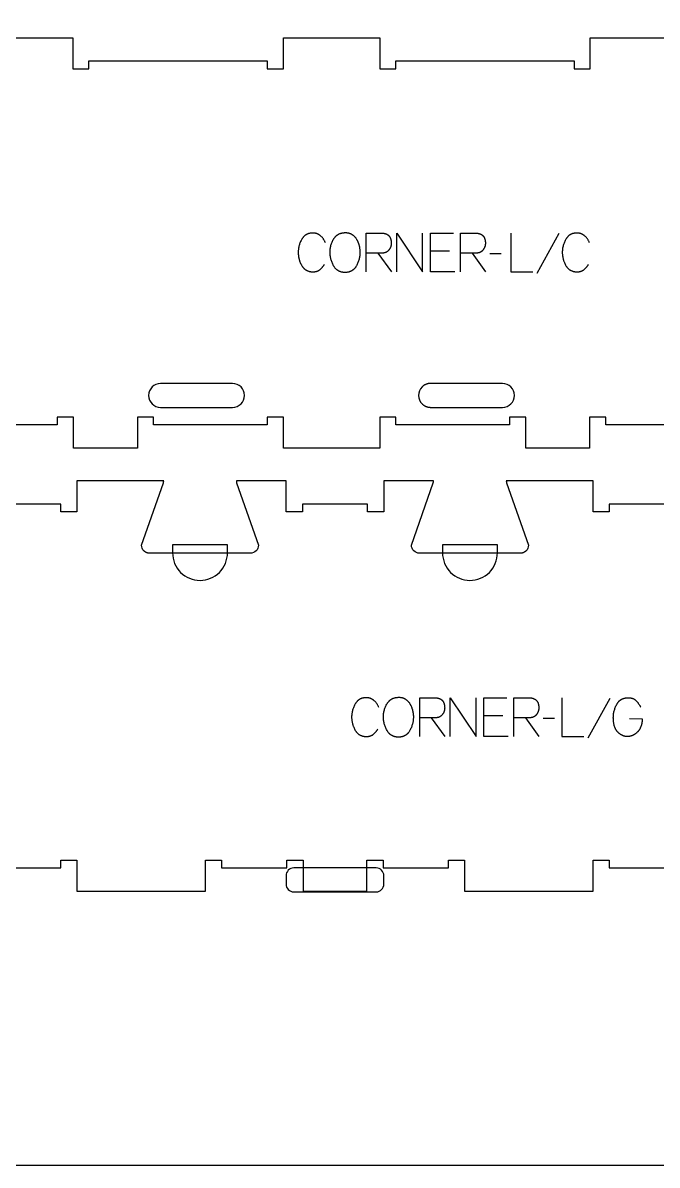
# Model space of a CAD drawing. Extents: x -34195 to -31012, y -17593 to -11999.
# Drawn here: x -33154 to -32663, y -13782 to -12898 of the extents above; entities that cross this region are included whole.
import ezdxf

# ---------------------------------------------------------------- set-up
doc = ezdxf.new("R2010")
doc.units = 0
for name, color, linetype in [('0_SHEET_SPRUCEPLY_2440X122', 1, 'CONTINUOUS'), ('1_ANYTOOL_1MMDEEP_LABELS_S', 2, 'CONTINUOUS'), ('3_ANYTOOL_CUTTHROUGH_INSID', 4, 'CONTINUOUS'), ('4_ANYTOOL_CUTTHROUGH_OUTSI', 5, 'CONTINUOUS'), ('5_ANYTOOL_HALF_MILL_9MM_IN', 3, 'CONTINUOUS')]:
    doc.layers.add(name, color=color, linetype=linetype)

msp = doc.modelspace()

# ---------------------------------------------------------------- linework, layer by layer
at = {"layer": '0_SHEET_SPRUCEPLY_2440X122'}
msp.add_lwpolyline([(-33823.6, -12561.71), (-33823.6, -13781.71), (-31383.6, -13781.71), (-31383.6, -12561.71)], close=True, dxfattribs=at)
at = {"layer": '1_ANYTOOL_1MMDEEP_LABELS_S'}
for points in [[(-32919.64, -13068.04), (-32919.8, -13067.64), (-32919.97, -13067.25), (-32920.15, -13066.86), (-32920.34, -13066.49), (-32920.54, -13066.12), (-32920.75, -13065.76), (-32920.97, -13065.41), (-32921.2, -13065.07), (-32921.44, -13064.74), (-32921.69, -13064.42), (-32921.95, -13064.1), (-32922.22, -13063.8), (-32922.5, -13063.5), (-32922.79, -13063.21), (-32923.08, -13062.93), (-32923.39, -13062.66), (-32923.55, -13062.53), (-32923.71, -13062.41), (-32923.87, -13062.29), (-32924.04, -13062.17), (-32924.2, -13062.05), (-32924.37, -13061.94), (-32924.54, -13061.84), (-32924.71, -13061.74), (-32924.89, -13061.64), (-32925.07, -13061.55), (-32925.24, -13061.46), (-32925.43, -13061.37), (-32925.61, -13061.29), (-32925.8, -13061.21), (-32925.98, -13061.14), (-32926.17, -13061.07), (-32926.36, -13061.01), (-32926.56, -13060.95), (-32926.75, -13060.89), (-32926.95, -13060.84), (-32927.15, -13060.79), (-32927.36, -13060.75), (-32927.56, -13060.71), (-32927.77, -13060.68), (-32927.98, -13060.64), (-32928.19, -13060.62), (-32928.4, -13060.59), (-32928.62, -13060.58), (-32928.83, -13060.56), (-32929.05, -13060.55), (-32929.28, -13060.54), (-32929.5, -13060.54), (-32929.84, -13060.55), (-32930.18, -13060.56), (-32930.51, -13060.58), (-32930.84, -13060.62), (-32931.16, -13060.66), (-32931.48, -13060.71), (-32931.79, -13060.77), (-32932.09, -13060.84), (-32932.39, -13060.91), (-32932.69, -13061), (-32932.98, -13061.1), (-32933.26, -13061.2), (-32933.54, -13061.32), (-32933.68, -13061.38), (-32933.82, -13061.44), (-32933.95, -13061.51), (-32934.08, -13061.57), (-32934.22, -13061.64), (-32934.35, -13061.72), (-32934.48, -13061.79), (-32934.61, -13061.87), (-32934.73, -13061.95), (-32934.86, -13062.03), (-32934.98, -13062.11), (-32935.11, -13062.2), (-32935.23, -13062.29), (-32935.35, -13062.38), (-32935.58, -13062.56), (-32935.81, -13062.76), (-32936.04, -13062.97), (-32936.26, -13063.18), (-32936.48, -13063.41), (-32936.69, -13063.64), (-32936.89, -13063.88), (-32937.09, -13064.14), (-32937.28, -13064.4), (-32937.47, -13064.67), (-32937.66, -13064.95), (-32937.84, -13065.24), (-32938.17, -13065.83), (-32938.49, -13066.42), (-32938.79, -13067.03), (-32939.06, -13067.64), (-32939.32, -13068.26), (-32939.55, -13068.89), (-32939.75, -13069.52), (-32939.94, -13070.16), (-32940.1, -13070.81), (-32940.25, -13071.46), (-32940.37, -13072.12), (-32940.47, -13072.79), (-32940.54, -13073.47), (-32940.6, -13074.15), (-32940.63, -13074.84), (-32940.64, -13075.54), (-32940.63, -13076.24), (-32940.6, -13076.93), (-32940.54, -13077.62), (-32940.46, -13078.29), (-32940.36, -13078.96), (-32940.24, -13079.62), (-32940.1, -13080.28), (-32940.02, -13080.6), (-32939.93, -13080.93), (-32939.84, -13081.25), (-32939.74, -13081.57), (-32939.64, -13081.89), (-32939.53, -13082.2), (-32939.41, -13082.51), (-32939.3, -13082.83), (-32939.04, -13083.45), (-32938.76, -13084.06), (-32938.46, -13084.66), (-32938.14, -13085.26), (-32937.79, -13085.85), (-32937.61, -13086.14), (-32937.42, -13086.42), (-32937.23, -13086.69), (-32937.03, -13086.95), (-32936.83, -13087.2), (-32936.62, -13087.44), (-32936.4, -13087.68), (-32936.18, -13087.9), (-32935.96, -13088.12), (-32935.72, -13088.32), (-32935.49, -13088.52), (-32935.36, -13088.62), (-32935.24, -13088.71), (-32935.12, -13088.8), (-32934.99, -13088.89), (-32934.86, -13088.97), (-32934.74, -13089.06), (-32934.61, -13089.14), (-32934.48, -13089.22), (-32934.34, -13089.3), (-32934.21, -13089.37), (-32934.07, -13089.44), (-32933.94, -13089.51), (-32933.66, -13089.64), (-32933.37, -13089.77), (-32933.08, -13089.88), (-32932.79, -13089.99), (-32932.49, -13090.08), (-32932.18, -13090.17), (-32931.87, -13090.25), (-32931.55, -13090.32), (-32931.22, -13090.38), (-32930.89, -13090.43), (-32930.56, -13090.47), (-32930.22, -13090.5), (-32929.87, -13090.52), (-32929.52, -13090.54), (-32929.16, -13090.54), (-32928.77, -13090.54), (-32928.4, -13090.52), (-32928.22, -13090.5), (-32928.03, -13090.49), (-32927.85, -13090.46), (-32927.67, -13090.44), (-32927.5, -13090.41), (-32927.32, -13090.38), (-32927.15, -13090.35), (-32926.97, -13090.31), (-32926.8, -13090.27), (-32926.64, -13090.23), (-32926.47, -13090.19), (-32926.31, -13090.14), (-32926.14, -13090.08), (-32925.98, -13090.03), (-32925.82, -13089.97), (-32925.67, -13089.91), (-32925.51, -13089.84), (-32925.36, -13089.77), (-32925.21, -13089.7), (-32925.06, -13089.63), (-32924.91, -13089.55), (-32924.76, -13089.47), (-32924.62, -13089.38), (-32924.48, -13089.3), (-32924.34, -13089.21), (-32924.2, -13089.11), (-32924.06, -13089.01), (-32923.93, -13088.91), (-32923.66, -13088.71), (-32923.4, -13088.49), (-32923.15, -13088.27), (-32922.9, -13088.04), (-32922.66, -13087.8), (-32922.42, -13087.56), (-32922.18, -13087.31), (-32921.96, -13087.05), (-32921.73, -13086.78), (-32921.52, -13086.51), (-32921.31, -13086.23), (-32921.1, -13085.94), (-32920.9, -13085.65), (-32920.7, -13085.34), (-32920.51, -13085.03), (-32920.33, -13084.71)], [(-32887.97, -13090.54), (-32887.97, -13060.54), (-32876.61, -13060.54), (-32876.12, -13060.55), (-32875.65, -13060.57), (-32875.42, -13060.59), (-32875.19, -13060.61), (-32874.97, -13060.64), (-32874.75, -13060.67), (-32874.53, -13060.7), (-32874.32, -13060.73), (-32874.11, -13060.77), (-32873.9, -13060.82), (-32873.7, -13060.87), (-32873.51, -13060.92), (-32873.31, -13060.97), (-32873.13, -13061.03), (-32872.94, -13061.1), (-32872.76, -13061.16), (-32872.58, -13061.23), (-32872.41, -13061.31), (-32872.24, -13061.39), (-32872.08, -13061.47), (-32871.91, -13061.56), (-32871.76, -13061.65), (-32871.6, -13061.74), (-32871.45, -13061.84), (-32871.31, -13061.94), (-32871.16, -13062.04), (-32871.03, -13062.15), (-32870.89, -13062.27), (-32870.76, -13062.38), (-32870.64, -13062.5), (-32870.51, -13062.63), (-32870.39, -13062.76), (-32870.28, -13062.89), (-32870.17, -13063.02), (-32870.06, -13063.16), (-32869.96, -13063.31), (-32869.86, -13063.46), (-32869.76, -13063.61), (-32869.67, -13063.76), (-32869.58, -13063.92), (-32869.5, -13064.08), (-32869.42, -13064.25), (-32869.34, -13064.42), (-32869.27, -13064.59), (-32869.2, -13064.77), (-32869.14, -13064.95), (-32869.08, -13065.14), (-32869.02, -13065.33), (-32868.97, -13065.52), (-32868.92, -13065.72), (-32868.88, -13065.92), (-32868.84, -13066.13), (-32868.8, -13066.34), (-32868.77, -13066.55), (-32868.74, -13066.76), (-32868.71, -13066.98), (-32868.69, -13067.21), (-32868.67, -13067.44), (-32868.65, -13067.9), (-32868.64, -13068.39), (-32868.64, -13068.56), (-32868.65, -13068.74), (-32868.66, -13068.91), (-32868.67, -13069.09), (-32868.69, -13069.26), (-32868.7, -13069.43), (-32868.73, -13069.6), (-32868.75, -13069.77), (-32868.78, -13069.94), (-32868.82, -13070.11), (-32868.85, -13070.27), (-32868.89, -13070.44), (-32868.94, -13070.61), (-32868.98, -13070.77), (-32869.03, -13070.93), (-32869.09, -13071.1), (-32869.14, -13071.26), (-32869.2, -13071.42), (-32869.27, -13071.58), (-32869.34, -13071.74), (-32869.41, -13071.9), (-32869.48, -13072.05), (-32869.56, -13072.21), (-32869.64, -13072.36), (-32869.73, -13072.52), (-32869.82, -13072.67), (-32869.91, -13072.82), (-32870, -13072.97), (-32870.1, -13073.13), (-32870.21, -13073.28), (-32870.31, -13073.42), (-32870.42, -13073.57), (-32870.53, -13073.72), (-32870.65, -13073.86), (-32870.76, -13073.99), (-32870.88, -13074.13), (-32871.01, -13074.25), (-32871.13, -13074.38), (-32871.26, -13074.49), (-32871.39, -13074.61), (-32871.52, -13074.72), (-32871.65, -13074.82), (-32871.79, -13074.92), (-32871.93, -13075.02), (-32872.07, -13075.11), (-32872.21, -13075.2), (-32872.36, -13075.28), (-32872.5, -13075.36), (-32872.66, -13075.43), (-32872.81, -13075.5), (-32872.96, -13075.57), (-32873.12, -13075.63), (-32873.28, -13075.69), (-32873.44, -13075.74), (-32873.61, -13075.79), (-32873.78, -13075.83), (-32873.95, -13075.87), (-32874.12, -13075.9), (-32874.29, -13075.93), (-32874.47, -13075.96), (-32874.65, -13075.98), (-32874.83, -13075.99), (-32875.01, -13076.01), (-32876.94, -13076.08), (-32878.97, -13076.1), (-32887.93, -13076.1)], [(-32864.44, -13090.54), (-32864.44, -13060.54), (-32844.39, -13090.54), (-32844.39, -13060.54)], [(-32819.4, -13090.54), (-32838.34, -13090.54), (-32838.34, -13060.54), (-32820.51, -13060.54)], [(-32815.11, -13090.54), (-32815.11, -13060.54), (-32803.76, -13060.54), (-32803.27, -13060.55), (-32802.79, -13060.57), (-32802.56, -13060.59), (-32802.33, -13060.61), (-32802.11, -13060.64), (-32801.89, -13060.67), (-32801.67, -13060.7), (-32801.46, -13060.73), (-32801.25, -13060.77), (-32801.05, -13060.82), (-32800.85, -13060.87), (-32800.65, -13060.92), (-32800.46, -13060.97), (-32800.27, -13061.03), (-32800.08, -13061.1), (-32799.9, -13061.16), (-32799.73, -13061.23), (-32799.55, -13061.31), (-32799.38, -13061.39), (-32799.22, -13061.47), (-32799.06, -13061.56), (-32798.9, -13061.65), (-32798.75, -13061.74), (-32798.6, -13061.84), (-32798.45, -13061.94), (-32798.31, -13062.04), (-32798.17, -13062.15), (-32798.03, -13062.27), (-32797.9, -13062.38), (-32797.78, -13062.5), (-32797.66, -13062.63), (-32797.54, -13062.76), (-32797.42, -13062.89), (-32797.31, -13063.02), (-32797.2, -13063.16), (-32797.1, -13063.31), (-32797, -13063.46), (-32796.91, -13063.61), (-32796.81, -13063.76), (-32796.73, -13063.92), (-32796.64, -13064.08), (-32796.56, -13064.25), (-32796.49, -13064.42), (-32796.42, -13064.59), (-32796.35, -13064.77), (-32796.28, -13064.95), (-32796.22, -13065.14), (-32796.17, -13065.33), (-32796.11, -13065.52), (-32796.07, -13065.72), (-32796.02, -13065.92), (-32795.98, -13066.13), (-32795.94, -13066.34), (-32795.91, -13066.55), (-32795.88, -13066.76), (-32795.86, -13066.98), (-32795.83, -13067.21), (-32795.82, -13067.44), (-32795.79, -13067.9), (-32795.79, -13068.39), (-32795.79, -13068.56), (-32795.79, -13068.74), (-32795.8, -13068.91), (-32795.81, -13069.09), (-32795.83, -13069.26), (-32795.85, -13069.43), (-32795.87, -13069.6), (-32795.9, -13069.77), (-32795.93, -13069.94), (-32795.96, -13070.11), (-32796, -13070.27), (-32796.04, -13070.44), (-32796.08, -13070.61), (-32796.13, -13070.77), (-32796.18, -13070.93), (-32796.23, -13071.1), (-32796.29, -13071.26), (-32796.35, -13071.42), (-32796.41, -13071.58), (-32796.48, -13071.74), (-32796.55, -13071.9), (-32796.63, -13072.05), (-32796.7, -13072.21), (-32796.79, -13072.36), (-32796.87, -13072.52), (-32796.96, -13072.67), (-32797.05, -13072.82), (-32797.15, -13072.97), (-32797.25, -13073.13), (-32797.35, -13073.28), (-32797.45, -13073.42), (-32797.56, -13073.57), (-32797.68, -13073.72), (-32797.79, -13073.86), (-32797.91, -13073.99), (-32798.03, -13074.13), (-32798.15, -13074.25), (-32798.27, -13074.38), (-32798.4, -13074.49), (-32798.53, -13074.61), (-32798.66, -13074.72), (-32798.79, -13074.82), (-32798.93, -13074.92), (-32799.07, -13075.02), (-32799.21, -13075.11), (-32799.35, -13075.2), (-32799.5, -13075.28), (-32799.65, -13075.36), (-32799.8, -13075.43), (-32799.95, -13075.5), (-32800.11, -13075.57), (-32800.26, -13075.63), (-32800.42, -13075.69), (-32800.59, -13075.74), (-32800.75, -13075.79), (-32800.92, -13075.83), (-32801.09, -13075.87), (-32801.26, -13075.9), (-32801.43, -13075.93), (-32801.61, -13075.96), (-32801.79, -13075.98), (-32801.97, -13075.99), (-32802.16, -13076.01), (-32804.08, -13076.08), (-32806.11, -13076.1), (-32815.07, -13076.1)], [(-32776.12, -13060.54), (-32776.12, -13090.54), (-32759.02, -13090.54)], [(-32738.88, -13061.01), (-32756.06, -13091.79)], [(-32715.26, -13068.04), (-32715.42, -13067.64), (-32715.59, -13067.25), (-32715.77, -13066.86), (-32715.96, -13066.49), (-32716.16, -13066.12), (-32716.37, -13065.76), (-32716.59, -13065.41), (-32716.82, -13065.07), (-32717.06, -13064.74), (-32717.31, -13064.42), (-32717.57, -13064.1), (-32717.84, -13063.8), (-32718.12, -13063.5), (-32718.4, -13063.21), (-32718.7, -13062.93), (-32719.01, -13062.66), (-32719.17, -13062.53), (-32719.33, -13062.41), (-32719.49, -13062.29), (-32719.66, -13062.17), (-32719.82, -13062.05), (-32719.99, -13061.94), (-32720.16, -13061.84), (-32720.33, -13061.74), (-32720.51, -13061.64), (-32720.69, -13061.55), (-32720.86, -13061.46), (-32721.05, -13061.37), (-32721.23, -13061.29), (-32721.41, -13061.21), (-32721.6, -13061.14), (-32721.79, -13061.07), (-32721.98, -13061.01), (-32722.18, -13060.95), (-32722.37, -13060.89), (-32722.57, -13060.84), (-32722.77, -13060.79), (-32722.98, -13060.75), (-32723.18, -13060.71), (-32723.39, -13060.68), (-32723.6, -13060.64), (-32723.81, -13060.62), (-32724.02, -13060.59), (-32724.24, -13060.58), (-32724.45, -13060.56), (-32724.67, -13060.55), (-32724.9, -13060.54), (-32725.12, -13060.54), (-32725.46, -13060.55), (-32725.8, -13060.56), (-32726.13, -13060.58), (-32726.46, -13060.62), (-32726.78, -13060.66), (-32727.1, -13060.71), (-32727.41, -13060.77), (-32727.71, -13060.84), (-32728.01, -13060.91), (-32728.31, -13061), (-32728.6, -13061.1), (-32728.88, -13061.2), (-32729.16, -13061.32), (-32729.3, -13061.38), (-32729.44, -13061.44), (-32729.57, -13061.51), (-32729.7, -13061.57), (-32729.84, -13061.64), (-32729.97, -13061.72), (-32730.1, -13061.79), (-32730.23, -13061.87), (-32730.35, -13061.95), (-32730.48, -13062.03), (-32730.6, -13062.11), (-32730.72, -13062.2), (-32730.85, -13062.29), (-32730.97, -13062.38), (-32731.2, -13062.56), (-32731.43, -13062.76), (-32731.66, -13062.97), (-32731.88, -13063.18), (-32732.1, -13063.41), (-32732.31, -13063.64), (-32732.51, -13063.88), (-32732.71, -13064.14), (-32732.9, -13064.4), (-32733.09, -13064.67), (-32733.28, -13064.95), (-32733.45, -13065.24), (-32733.79, -13065.83), (-32734.11, -13066.42), (-32734.41, -13067.03), (-32734.68, -13067.64), (-32734.94, -13068.26), (-32735.17, -13068.89), (-32735.37, -13069.52), (-32735.56, -13070.16), (-32735.72, -13070.81), (-32735.87, -13071.46), (-32735.99, -13072.12), (-32736.09, -13072.79), (-32736.16, -13073.47), (-32736.22, -13074.15), (-32736.25, -13074.84), (-32736.26, -13075.54), (-32736.25, -13076.24), (-32736.22, -13076.93), (-32736.16, -13077.62), (-32736.08, -13078.29), (-32735.98, -13078.96), (-32735.86, -13079.62), (-32735.72, -13080.28), (-32735.64, -13080.6), (-32735.55, -13080.93), (-32735.46, -13081.25), (-32735.36, -13081.57), (-32735.26, -13081.89), (-32735.15, -13082.2), (-32735.03, -13082.51), (-32734.91, -13082.83), (-32734.66, -13083.45), (-32734.38, -13084.06), (-32734.08, -13084.66), (-32733.76, -13085.26), (-32733.41, -13085.85), (-32733.23, -13086.14), (-32733.04, -13086.42), (-32732.85, -13086.69), (-32732.65, -13086.95), (-32732.45, -13087.2), (-32732.24, -13087.44), (-32732.02, -13087.68), (-32731.8, -13087.9), (-32731.58, -13088.12), (-32731.34, -13088.32), (-32731.11, -13088.52), (-32730.98, -13088.62), (-32730.86, -13088.71), (-32730.74, -13088.8), (-32730.61, -13088.89), (-32730.48, -13088.97), (-32730.36, -13089.06), (-32730.23, -13089.14), (-32730.09, -13089.22), (-32729.96, -13089.3), (-32729.83, -13089.37), (-32729.69, -13089.44), (-32729.56, -13089.51), (-32729.28, -13089.64), (-32728.99, -13089.77), (-32728.7, -13089.88), (-32728.41, -13089.99), (-32728.11, -13090.08), (-32727.8, -13090.17), (-32727.49, -13090.25), (-32727.17, -13090.32), (-32726.84, -13090.38), (-32726.51, -13090.43), (-32726.18, -13090.47), (-32725.84, -13090.5), (-32725.49, -13090.52), (-32725.13, -13090.54), (-32724.78, -13090.54), (-32724.39, -13090.54), (-32724.02, -13090.52), (-32723.83, -13090.5), (-32723.65, -13090.49), (-32723.47, -13090.46), (-32723.29, -13090.44), (-32723.11, -13090.41), (-32722.94, -13090.38), (-32722.77, -13090.35), (-32722.59, -13090.31), (-32722.42, -13090.27), (-32722.26, -13090.23), (-32722.09, -13090.19), (-32721.93, -13090.14), (-32721.76, -13090.08), (-32721.6, -13090.03), (-32721.44, -13089.97), (-32721.29, -13089.91), (-32721.13, -13089.84), (-32720.98, -13089.77), (-32720.83, -13089.7), (-32720.68, -13089.63), (-32720.53, -13089.55), (-32720.38, -13089.47), (-32720.24, -13089.38), (-32720.1, -13089.3), (-32719.96, -13089.21), (-32719.82, -13089.11), (-32719.68, -13089.01), (-32719.55, -13088.91), (-32719.28, -13088.71), (-32719.02, -13088.49), (-32718.77, -13088.27), (-32718.52, -13088.04), (-32718.28, -13087.8), (-32718.04, -13087.56), (-32717.8, -13087.31), (-32717.58, -13087.05), (-32717.35, -13086.78), (-32717.14, -13086.51), (-32716.93, -13086.23), (-32716.72, -13085.94), (-32716.52, -13085.65), (-32716.32, -13085.34), (-32716.13, -13085.03), (-32715.95, -13084.71)], [(-32878.97, -13076.1), (-32868.51, -13090.59)], [(-32823.69, -13074.47), (-32838.34, -13074.47)], [(-32806.11, -13076.1), (-32795.66, -13090.59)], [(-32783.66, -13076.66), (-32792.44, -13076.74)], [(-32878.3, -13427.56), (-32878.46, -13427.16), (-32878.63, -13426.76), (-32878.81, -13426.38), (-32879, -13426), (-32879.2, -13425.63), (-32879.41, -13425.27), (-32879.63, -13424.93), (-32879.86, -13424.58), (-32880.1, -13424.25), (-32880.35, -13423.93), (-32880.6, -13423.62), (-32880.87, -13423.31), (-32881.15, -13423.02), (-32881.44, -13422.73), (-32881.74, -13422.45), (-32882.05, -13422.18), (-32882.21, -13422.05), (-32882.37, -13421.92), (-32882.53, -13421.8), (-32882.69, -13421.68), (-32882.86, -13421.57), (-32883.03, -13421.46), (-32883.2, -13421.35), (-32883.37, -13421.25), (-32883.54, -13421.15), (-32883.72, -13421.06), (-32883.9, -13420.97), (-32884.08, -13420.89), (-32884.27, -13420.81), (-32884.45, -13420.73), (-32884.64, -13420.66), (-32884.83, -13420.59), (-32885.02, -13420.52), (-32885.21, -13420.46), (-32885.41, -13420.41), (-32885.61, -13420.36), (-32885.81, -13420.31), (-32886.01, -13420.27), (-32886.22, -13420.23), (-32886.42, -13420.19), (-32886.63, -13420.16), (-32886.84, -13420.13), (-32887.06, -13420.11), (-32887.27, -13420.09), (-32887.49, -13420.08), (-32887.71, -13420.07), (-32887.93, -13420.06), (-32888.15, -13420.06), (-32888.5, -13420.06), (-32888.84, -13420.08), (-32889.17, -13420.1), (-32889.49, -13420.13), (-32889.82, -13420.17), (-32890.13, -13420.22), (-32890.44, -13420.28), (-32890.75, -13420.35), (-32891.05, -13420.43), (-32891.34, -13420.52), (-32891.63, -13420.61), (-32891.92, -13420.72), (-32892.2, -13420.83), (-32892.34, -13420.89), (-32892.47, -13420.96), (-32892.61, -13421.02), (-32892.74, -13421.09), (-32892.87, -13421.16), (-32893, -13421.23), (-32893.13, -13421.31), (-32893.26, -13421.38), (-32893.39, -13421.46), (-32893.51, -13421.54), (-32893.64, -13421.63), (-32893.76, -13421.71), (-32893.88, -13421.8), (-32894, -13421.89), (-32894.24, -13422.08), (-32894.47, -13422.28), (-32894.7, -13422.48), (-32894.92, -13422.7), (-32895.13, -13422.92), (-32895.34, -13423.16), (-32895.55, -13423.4), (-32895.75, -13423.65), (-32895.94, -13423.91), (-32896.13, -13424.18), (-32896.31, -13424.46), (-32896.49, -13424.75), (-32896.83, -13425.34), (-32897.15, -13425.94), (-32897.44, -13426.54), (-32897.72, -13427.16), (-32897.97, -13427.77), (-32898.2, -13428.4), (-32898.41, -13429.03), (-32898.6, -13429.67), (-32898.76, -13430.32), (-32898.9, -13430.98), (-32899.02, -13431.64), (-32899.12, -13432.31), (-32899.2, -13432.99), (-32899.25, -13433.67), (-32899.29, -13434.36), (-32899.3, -13435.06), (-32899.29, -13435.76), (-32899.25, -13436.45), (-32899.2, -13437.13), (-32899.12, -13437.81), (-32899.02, -13438.48), (-32898.9, -13439.14), (-32898.75, -13439.79), (-32898.67, -13440.12), (-32898.59, -13440.44), (-32898.49, -13440.76), (-32898.4, -13441.08), (-32898.29, -13441.4), (-32898.18, -13441.72), (-32898.07, -13442.03), (-32897.95, -13442.34), (-32897.69, -13442.96), (-32897.42, -13443.57), (-32897.12, -13444.18), (-32896.79, -13444.78), (-32896.45, -13445.37), (-32896.27, -13445.65), (-32896.08, -13445.93), (-32895.89, -13446.2), (-32895.69, -13446.47), (-32895.49, -13446.72), (-32895.28, -13446.96), (-32895.06, -13447.19), (-32894.84, -13447.42), (-32894.61, -13447.63), (-32894.38, -13447.84), (-32894.14, -13448.04), (-32894.02, -13448.13), (-32893.9, -13448.22), (-32893.77, -13448.32), (-32893.65, -13448.4), (-32893.52, -13448.49), (-32893.39, -13448.57), (-32893.26, -13448.65), (-32893.13, -13448.73), (-32893, -13448.81), (-32892.86, -13448.88), (-32892.73, -13448.96), (-32892.59, -13449.03), (-32892.31, -13449.16), (-32892.03, -13449.28), (-32891.74, -13449.4), (-32891.44, -13449.5), (-32891.14, -13449.6), (-32890.83, -13449.69), (-32890.52, -13449.76), (-32890.2, -13449.83), (-32889.88, -13449.89), (-32889.55, -13449.94), (-32889.21, -13449.98), (-32888.87, -13450.02), (-32888.52, -13450.04), (-32888.17, -13450.05), (-32887.81, -13450.06), (-32887.43, -13450.05), (-32887.06, -13450.03), (-32886.87, -13450.02), (-32886.69, -13450), (-32886.51, -13449.98), (-32886.33, -13449.96), (-32886.15, -13449.93), (-32885.98, -13449.9), (-32885.8, -13449.87), (-32885.63, -13449.83), (-32885.46, -13449.79), (-32885.29, -13449.75), (-32885.13, -13449.7), (-32884.96, -13449.65), (-32884.8, -13449.6), (-32884.64, -13449.54), (-32884.48, -13449.48), (-32884.32, -13449.42), (-32884.17, -13449.36), (-32884.01, -13449.29), (-32883.86, -13449.22), (-32883.71, -13449.14), (-32883.57, -13449.06), (-32883.42, -13448.98), (-32883.28, -13448.9), (-32883.13, -13448.81), (-32882.99, -13448.72), (-32882.85, -13448.63), (-32882.72, -13448.53), (-32882.58, -13448.43), (-32882.32, -13448.22), (-32882.06, -13448.01), (-32881.8, -13447.79), (-32881.55, -13447.56), (-32881.31, -13447.32), (-32881.07, -13447.08), (-32880.84, -13446.82), (-32880.61, -13446.57), (-32880.39, -13446.3), (-32880.17, -13446.03), (-32879.96, -13445.74), (-32879.75, -13445.46), (-32879.55, -13445.16), (-32879.36, -13444.86), (-32879.17, -13444.55), (-32878.98, -13444.23)], [(-32846.63, -13450.06), (-32846.63, -13420.06), (-32835.27, -13420.06), (-32834.78, -13420.07), (-32834.3, -13420.09), (-32834.07, -13420.11), (-32833.84, -13420.13), (-32833.62, -13420.15), (-32833.4, -13420.18), (-32833.18, -13420.21), (-32832.97, -13420.25), (-32832.76, -13420.29), (-32832.56, -13420.33), (-32832.36, -13420.38), (-32832.16, -13420.43), (-32831.97, -13420.49), (-32831.78, -13420.55), (-32831.6, -13420.61), (-32831.42, -13420.68), (-32831.24, -13420.75), (-32831.07, -13420.82), (-32830.9, -13420.9), (-32830.73, -13420.98), (-32830.57, -13421.07), (-32830.41, -13421.16), (-32830.26, -13421.25), (-32830.11, -13421.35), (-32829.96, -13421.45), (-32829.82, -13421.56), (-32829.68, -13421.67), (-32829.55, -13421.78), (-32829.42, -13421.9), (-32829.29, -13422.02), (-32829.17, -13422.14), (-32829.05, -13422.27), (-32828.93, -13422.4), (-32828.82, -13422.54), (-32828.72, -13422.68), (-32828.61, -13422.82), (-32828.51, -13422.97), (-32828.42, -13423.12), (-32828.33, -13423.28), (-32828.24, -13423.44), (-32828.16, -13423.6), (-32828.08, -13423.77), (-32828, -13423.94), (-32827.93, -13424.11), (-32827.86, -13424.29), (-32827.8, -13424.47), (-32827.74, -13424.66), (-32827.68, -13424.85), (-32827.63, -13425.04), (-32827.58, -13425.24), (-32827.53, -13425.44), (-32827.49, -13425.64), (-32827.46, -13425.85), (-32827.42, -13426.06), (-32827.39, -13426.28), (-32827.37, -13426.5), (-32827.35, -13426.72), (-32827.33, -13426.95), (-32827.31, -13427.42), (-32827.3, -13427.9), (-32827.3, -13428.08), (-32827.3, -13428.25), (-32827.31, -13428.43), (-32827.33, -13428.6), (-32827.34, -13428.77), (-32827.36, -13428.95), (-32827.38, -13429.12), (-32827.41, -13429.29), (-32827.44, -13429.45), (-32827.47, -13429.62), (-32827.51, -13429.79), (-32827.55, -13429.96), (-32827.59, -13430.12), (-32827.64, -13430.29), (-32827.69, -13430.45), (-32827.74, -13430.61), (-32827.8, -13430.77), (-32827.86, -13430.93), (-32827.92, -13431.09), (-32827.99, -13431.25), (-32828.06, -13431.41), (-32828.14, -13431.57), (-32828.22, -13431.72), (-32828.3, -13431.88), (-32828.38, -13432.03), (-32828.47, -13432.19), (-32828.56, -13432.34), (-32828.66, -13432.49), (-32828.76, -13432.64), (-32828.86, -13432.79), (-32828.97, -13432.94), (-32829.08, -13433.09), (-32829.19, -13433.23), (-32829.3, -13433.37), (-32829.42, -13433.51), (-32829.54, -13433.64), (-32829.66, -13433.77), (-32829.79, -13433.89), (-32829.91, -13434.01), (-32830.04, -13434.12), (-32830.17, -13434.23), (-32830.31, -13434.34), (-32830.44, -13434.44), (-32830.58, -13434.54), (-32830.72, -13434.63), (-32830.87, -13434.71), (-32831.01, -13434.8), (-32831.16, -13434.88), (-32831.31, -13434.95), (-32831.46, -13435.02), (-32831.62, -13435.09), (-32831.78, -13435.15), (-32831.94, -13435.2), (-32832.1, -13435.25), (-32832.26, -13435.3), (-32832.43, -13435.34), (-32832.6, -13435.38), (-32832.77, -13435.42), (-32832.95, -13435.45), (-32833.12, -13435.47), (-32833.3, -13435.49), (-32833.48, -13435.51), (-32833.67, -13435.52), (-32835.59, -13435.59), (-32837.63, -13435.62), (-32846.58, -13435.62)], [(-32823.1, -13450.06), (-32823.1, -13420.06), (-32803.04, -13450.06), (-32803.04, -13420.06)], [(-32778.05, -13450.06), (-32797, -13450.06), (-32797, -13420.06), (-32779.17, -13420.06)], [(-32773.77, -13450.06), (-32773.77, -13420.06), (-32762.41, -13420.06), (-32761.92, -13420.07), (-32761.45, -13420.09), (-32761.22, -13420.11), (-32760.99, -13420.13), (-32760.76, -13420.15), (-32760.54, -13420.18), (-32760.33, -13420.21), (-32760.12, -13420.25), (-32759.91, -13420.29), (-32759.7, -13420.33), (-32759.5, -13420.38), (-32759.31, -13420.43), (-32759.11, -13420.49), (-32758.92, -13420.55), (-32758.74, -13420.61), (-32758.56, -13420.68), (-32758.38, -13420.75), (-32758.21, -13420.82), (-32758.04, -13420.9), (-32757.87, -13420.98), (-32757.71, -13421.07), (-32757.55, -13421.16), (-32757.4, -13421.25), (-32757.25, -13421.35), (-32757.1, -13421.45), (-32756.96, -13421.56), (-32756.82, -13421.67), (-32756.69, -13421.78), (-32756.56, -13421.9), (-32756.43, -13422.02), (-32756.31, -13422.14), (-32756.19, -13422.27), (-32756.08, -13422.4), (-32755.97, -13422.54), (-32755.86, -13422.68), (-32755.76, -13422.82), (-32755.66, -13422.97), (-32755.56, -13423.12), (-32755.47, -13423.28), (-32755.38, -13423.44), (-32755.3, -13423.6), (-32755.22, -13423.77), (-32755.14, -13423.94), (-32755.07, -13424.11), (-32755, -13424.29), (-32754.94, -13424.47), (-32754.88, -13424.66), (-32754.82, -13424.85), (-32754.77, -13425.04), (-32754.72, -13425.24), (-32754.68, -13425.44), (-32754.64, -13425.64), (-32754.6, -13425.85), (-32754.57, -13426.06), (-32754.54, -13426.28), (-32754.51, -13426.5), (-32754.49, -13426.72), (-32754.47, -13426.95), (-32754.45, -13427.42), (-32754.44, -13427.9), (-32754.44, -13428.08), (-32754.45, -13428.25), (-32754.46, -13428.43), (-32754.47, -13428.6), (-32754.48, -13428.77), (-32754.5, -13428.95), (-32754.53, -13429.12), (-32754.55, -13429.29), (-32754.58, -13429.45), (-32754.61, -13429.62), (-32754.65, -13429.79), (-32754.69, -13429.96), (-32754.73, -13430.12), (-32754.78, -13430.29), (-32754.83, -13430.45), (-32754.89, -13430.61), (-32754.94, -13430.77), (-32755, -13430.93), (-32755.07, -13431.09), (-32755.14, -13431.25), (-32755.21, -13431.41), (-32755.28, -13431.57), (-32755.36, -13431.72), (-32755.44, -13431.88), (-32755.53, -13432.03), (-32755.61, -13432.19), (-32755.71, -13432.34), (-32755.8, -13432.49), (-32755.9, -13432.64), (-32756, -13432.79), (-32756.11, -13432.94), (-32756.22, -13433.09), (-32756.33, -13433.23), (-32756.45, -13433.37), (-32756.56, -13433.51), (-32756.68, -13433.64), (-32756.8, -13433.77), (-32756.93, -13433.89), (-32757.06, -13434.01), (-32757.18, -13434.12), (-32757.32, -13434.23), (-32757.45, -13434.34), (-32757.59, -13434.44), (-32757.72, -13434.54), (-32757.87, -13434.63), (-32758.01, -13434.71), (-32758.15, -13434.8), (-32758.3, -13434.88), (-32758.45, -13434.95), (-32758.61, -13435.02), (-32758.76, -13435.09), (-32758.92, -13435.15), (-32759.08, -13435.2), (-32759.24, -13435.25), (-32759.41, -13435.3), (-32759.57, -13435.34), (-32759.74, -13435.38), (-32759.92, -13435.42), (-32760.09, -13435.45), (-32760.27, -13435.47), (-32760.45, -13435.49), (-32760.63, -13435.51), (-32760.81, -13435.52), (-32762.73, -13435.59), (-32764.77, -13435.62), (-32773.73, -13435.62)], [(-32736.59, -13420.06), (-32736.59, -13450.06), (-32719.49, -13450.06)], [(-32699.35, -13420.53), (-32716.53, -13451.3)], [(-32684.13, -13436.26), (-32674.36, -13436.3), (-32674.4, -13437.13), (-32674.46, -13437.93), (-32674.5, -13438.33), (-32674.54, -13438.71), (-32674.6, -13439.09), (-32674.66, -13439.46), (-32674.72, -13439.83), (-32674.8, -13440.19), (-32674.88, -13440.55), (-32674.96, -13440.9), (-32675.06, -13441.24), (-32675.15, -13441.57), (-32675.26, -13441.9), (-32675.37, -13442.23), (-32675.49, -13442.54), (-32675.62, -13442.85), (-32675.75, -13443.16), (-32675.89, -13443.46), (-32676.03, -13443.75), (-32676.19, -13444.03), (-32676.35, -13444.31), (-32676.51, -13444.59), (-32676.68, -13444.85), (-32676.86, -13445.11), (-32677.05, -13445.37), (-32677.24, -13445.62), (-32677.43, -13445.86), (-32677.64, -13446.09), (-32677.85, -13446.32), (-32678.07, -13446.54), (-32678.29, -13446.76), (-32678.51, -13446.97), (-32678.74, -13447.17), (-32678.96, -13447.37), (-32679.19, -13447.56), (-32679.42, -13447.74), (-32679.64, -13447.92), (-32679.87, -13448.08), (-32680.11, -13448.25), (-32680.34, -13448.4), (-32680.57, -13448.55), (-32680.81, -13448.69), (-32681.04, -13448.83), (-32681.28, -13448.95), (-32681.52, -13449.08), (-32681.76, -13449.19), (-32682, -13449.3), (-32682.24, -13449.4), (-32682.49, -13449.49), (-32682.73, -13449.58), (-32682.98, -13449.66), (-32683.22, -13449.74), (-32683.47, -13449.8), (-32683.72, -13449.86), (-32683.97, -13449.92), (-32684.22, -13449.96), (-32684.48, -13450), (-32684.73, -13450.04), (-32684.99, -13450.06), (-32685.24, -13450.08), (-32685.5, -13450.09), (-32685.76, -13450.1), (-32686.02, -13450.1), (-32686.28, -13450.09), (-32686.53, -13450.08), (-32686.79, -13450.06), (-32687.04, -13450.03), (-32687.29, -13449.99), (-32687.54, -13449.95), (-32687.79, -13449.9), (-32688.04, -13449.84), (-32688.29, -13449.78), (-32688.53, -13449.71), (-32688.78, -13449.63), (-32689.02, -13449.54), (-32689.26, -13449.45), (-32689.5, -13449.35), (-32689.74, -13449.24), (-32689.97, -13449.13), (-32690.21, -13449.01), (-32690.44, -13448.88), (-32690.67, -13448.75), (-32690.9, -13448.61), (-32691.13, -13448.46), (-32691.36, -13448.3), (-32691.59, -13448.14), (-32691.81, -13447.97), (-32692.04, -13447.79), (-32692.26, -13447.61), (-32692.48, -13447.42), (-32692.7, -13447.22), (-32692.92, -13447.02), (-32693.13, -13446.81), (-32693.35, -13446.59), (-32693.56, -13446.36), (-32693.76, -13446.13), (-32693.96, -13445.89), (-32694.15, -13445.64), (-32694.33, -13445.38), (-32694.51, -13445.12), (-32694.68, -13444.84), (-32694.85, -13444.56), (-32695, -13444.28), (-32695.15, -13443.98), (-32695.3, -13443.68), (-32695.44, -13443.37), (-32695.57, -13443.05), (-32695.69, -13442.73), (-32695.81, -13442.39), (-32695.92, -13442.05), (-32696.02, -13441.71), (-32696.12, -13441.35), (-32696.21, -13440.99), (-32696.29, -13440.62), (-32696.37, -13440.24), (-32696.44, -13439.85), (-32696.5, -13439.46), (-32696.56, -13439.06), (-32696.61, -13438.65), (-32696.65, -13438.23), (-32696.72, -13437.38), (-32696.76, -13436.49), (-32696.78, -13435.57), (-32696.76, -13434.89), (-32696.73, -13434.22), (-32696.68, -13433.55), (-32696.61, -13432.88), (-32696.51, -13432.21), (-32696.4, -13431.55), (-32696.26, -13430.89), (-32696.11, -13430.23), (-32695.93, -13429.58), (-32695.73, -13428.93), (-32695.51, -13428.28), (-32695.27, -13427.64), (-32695.01, -13427), (-32694.72, -13426.36), (-32694.42, -13425.72), (-32694.1, -13425.09), (-32693.93, -13424.78), (-32693.75, -13424.48), (-32693.56, -13424.19), (-32693.37, -13423.91), (-32693.17, -13423.64), (-32693.07, -13423.51), (-32692.96, -13423.38), (-32692.86, -13423.26), (-32692.75, -13423.13), (-32692.64, -13423.01), (-32692.53, -13422.89), (-32692.42, -13422.77), (-32692.3, -13422.66), (-32692.18, -13422.55), (-32692.06, -13422.44), (-32691.94, -13422.33), (-32691.82, -13422.23), (-32691.7, -13422.12), (-32691.57, -13422.03), (-32691.44, -13421.93), (-32691.32, -13421.83), (-32691.18, -13421.74), (-32691.05, -13421.65), (-32690.92, -13421.56), (-32690.78, -13421.48), (-32690.64, -13421.4), (-32690.5, -13421.32), (-32690.36, -13421.24), (-32690.22, -13421.16), (-32690.07, -13421.09), (-32689.92, -13421.02), (-32689.77, -13420.95), (-32689.62, -13420.89), (-32689.47, -13420.83), (-32689.32, -13420.77), (-32689.16, -13420.71), (-32689, -13420.65), (-32688.68, -13420.55), (-32688.35, -13420.46), (-32688.02, -13420.37), (-32687.67, -13420.3), (-32687.33, -13420.24), (-32686.97, -13420.18), (-32686.6, -13420.14), (-32686.23, -13420.1), (-32685.85, -13420.08), (-32685.47, -13420.06), (-32685.08, -13420.06), (-32684.85, -13420.06), (-32684.63, -13420.07), (-32684.41, -13420.08), (-32684.2, -13420.09), (-32683.98, -13420.11), (-32683.77, -13420.14), (-32683.56, -13420.17), (-32683.36, -13420.2), (-32683.16, -13420.24), (-32682.96, -13420.28), (-32682.76, -13420.33), (-32682.57, -13420.38), (-32682.37, -13420.43), (-32682.18, -13420.49), (-32682, -13420.56), (-32681.81, -13420.63), (-32681.63, -13420.7), (-32681.45, -13420.78), (-32681.28, -13420.86), (-32681.1, -13420.95), (-32680.93, -13421.04), (-32680.76, -13421.13), (-32680.6, -13421.23), (-32680.43, -13421.34), (-32680.27, -13421.44), (-32680.12, -13421.56), (-32679.96, -13421.68), (-32679.81, -13421.8), (-32679.66, -13421.92), (-32679.51, -13422.05), (-32679.37, -13422.19), (-32679.23, -13422.33), (-32678.95, -13422.62), (-32678.68, -13422.91), (-32678.41, -13423.2), (-32678.15, -13423.5), (-32677.9, -13423.81), (-32677.66, -13424.12), (-32677.42, -13424.43), (-32677.18, -13424.75), (-32676.96, -13425.07), (-32676.74, -13425.4), (-32676.53, -13425.74), (-32676.32, -13426.07), (-32676.12, -13426.42), (-32675.93, -13426.76), (-32675.74, -13427.12), (-32675.56, -13427.47)], [(-32837.63, -13435.62), (-32827.17, -13450.1)], [(-32782.34, -13433.99), (-32797, -13433.99)], [(-32764.77, -13435.62), (-32754.31, -13450.1)], [(-32742.31, -13436.17), (-32751.1, -13436.26)]]:
    msp.add_lwpolyline(points, dxfattribs=at)
for points in [[(-32904, -13060.2), (-32903.63, -13060.21), (-32903.26, -13060.22), (-32902.91, -13060.25), (-32902.56, -13060.29), (-32902.38, -13060.32), (-32902.21, -13060.34), (-32902.04, -13060.37), (-32901.88, -13060.41), (-32901.71, -13060.44), (-32901.55, -13060.48), (-32901.38, -13060.52), (-32901.22, -13060.57), (-32901.07, -13060.62), (-32900.91, -13060.67), (-32900.75, -13060.72), (-32900.6, -13060.78), (-32900.45, -13060.84), (-32900.3, -13060.9), (-32900.15, -13060.96), (-32900.01, -13061.03), (-32899.86, -13061.1), (-32899.72, -13061.18), (-32899.58, -13061.25), (-32899.44, -13061.33), (-32899.3, -13061.41), (-32899.17, -13061.5), (-32899.03, -13061.59), (-32898.9, -13061.68), (-32898.64, -13061.87), (-32898.39, -13062.06), (-32898.14, -13062.26), (-32897.9, -13062.47), (-32897.66, -13062.68), (-32897.43, -13062.9), (-32897.21, -13063.12), (-32896.99, -13063.36), (-32896.77, -13063.59), (-32896.57, -13063.84), (-32896.37, -13064.09), (-32896.17, -13064.34), (-32895.98, -13064.6), (-32895.8, -13064.87), (-32895.62, -13065.15), (-32895.45, -13065.43), (-32895.28, -13065.71), (-32895.12, -13066), (-32894.97, -13066.3), (-32894.82, -13066.59), (-32894.68, -13066.89), (-32894.54, -13067.2), (-32894.41, -13067.51), (-32894.28, -13067.82), (-32894.16, -13068.13), (-32894.05, -13068.45), (-32893.94, -13068.77), (-32893.83, -13069.1), (-32893.74, -13069.43), (-32893.64, -13069.76), (-32893.56, -13070.1), (-32893.48, -13070.44), (-32893.33, -13071.13), (-32893.21, -13071.8), (-32893.1, -13072.47), (-32893.01, -13073.13), (-32892.94, -13073.79), (-32892.9, -13074.44), (-32892.87, -13075.08), (-32892.86, -13075.71), (-32892.87, -13076.35), (-32892.9, -13076.99), (-32892.95, -13077.63), (-32893.03, -13078.26), (-32893.13, -13078.9), (-32893.25, -13079.54), (-32893.39, -13080.18), (-32893.55, -13080.81), (-32893.73, -13081.45), (-32893.94, -13082.09), (-32894.16, -13082.73), (-32894.41, -13083.36), (-32894.68, -13084), (-32894.97, -13084.64), (-32895.29, -13085.28), (-32895.62, -13085.91), (-32895.8, -13086.23), (-32895.98, -13086.53), (-32896.17, -13086.83), (-32896.36, -13087.11), (-32896.56, -13087.38), (-32896.77, -13087.65), (-32896.98, -13087.9), (-32897.2, -13088.15), (-32897.31, -13088.26), (-32897.43, -13088.38), (-32897.54, -13088.49), (-32897.66, -13088.6), (-32897.78, -13088.71), (-32897.9, -13088.82), (-32898.02, -13088.92), (-32898.14, -13089.02), (-32898.27, -13089.12), (-32898.39, -13089.22), (-32898.52, -13089.31), (-32898.65, -13089.4), (-32898.78, -13089.49), (-32898.91, -13089.57), (-32899.05, -13089.66), (-32899.18, -13089.74), (-32899.32, -13089.82), (-32899.46, -13089.89), (-32899.6, -13089.97), (-32899.74, -13090.04), (-32899.88, -13090.11), (-32900.03, -13090.17), (-32900.18, -13090.24), (-32900.32, -13090.3), (-32900.47, -13090.36), (-32900.62, -13090.41), (-32900.78, -13090.47), (-32900.93, -13090.52), (-32901.24, -13090.61), (-32901.56, -13090.7), (-32901.89, -13090.77), (-32902.22, -13090.84), (-32902.56, -13090.89), (-32902.9, -13090.93), (-32903.25, -13090.97), (-32903.61, -13090.99), (-32903.97, -13091.01), (-32904.34, -13091.01), (-32904.72, -13091.01), (-32905.1, -13090.99), (-32905.47, -13090.97), (-32905.83, -13090.93), (-32906.19, -13090.89), (-32906.54, -13090.83), (-32906.88, -13090.77), (-32907.21, -13090.69), (-32907.54, -13090.6), (-32907.87, -13090.51), (-32908.03, -13090.46), (-32908.18, -13090.4), (-32908.34, -13090.34), (-32908.49, -13090.29), (-32908.64, -13090.22), (-32908.79, -13090.16), (-32908.94, -13090.09), (-32909.09, -13090.02), (-32909.24, -13089.95), (-32909.38, -13089.87), (-32909.52, -13089.8), (-32909.66, -13089.72), (-32909.8, -13089.64), (-32909.94, -13089.55), (-32910.07, -13089.46), (-32910.21, -13089.37), (-32910.34, -13089.28), (-32910.47, -13089.19), (-32910.6, -13089.09), (-32910.73, -13088.99), (-32910.85, -13088.89), (-32910.97, -13088.78), (-32911.1, -13088.67), (-32911.22, -13088.56), (-32911.34, -13088.45), (-32911.45, -13088.34), (-32911.57, -13088.22), (-32911.68, -13088.1), (-32911.79, -13087.97), (-32911.91, -13087.85), (-32912.12, -13087.59), (-32912.33, -13087.32), (-32912.53, -13087.04), (-32912.73, -13086.76), (-32912.92, -13086.46), (-32913.1, -13086.15), (-32913.28, -13085.83), (-32913.61, -13085.18), (-32913.93, -13084.53), (-32914.22, -13083.88), (-32914.49, -13083.23), (-32914.74, -13082.58), (-32914.96, -13081.93), (-32915.17, -13081.28), (-32915.35, -13080.63), (-32915.51, -13079.98), (-32915.65, -13079.33), (-32915.77, -13078.68), (-32915.87, -13078.03), (-32915.94, -13077.37), (-32916, -13076.72), (-32916.03, -13076.07), (-32916.04, -13075.41), (-32916.03, -13074.72), (-32916, -13074.03), (-32915.94, -13073.35), (-32915.86, -13072.68), (-32915.76, -13072.01), (-32915.64, -13071.34), (-32915.49, -13070.68), (-32915.32, -13070.03), (-32915.13, -13069.38), (-32914.91, -13068.74), (-32914.67, -13068.11), (-32914.41, -13067.48), (-32914.13, -13066.86), (-32913.83, -13066.24), (-32913.5, -13065.63), (-32913.15, -13065.02), (-32912.97, -13064.72), (-32912.77, -13064.44), (-32912.58, -13064.16), (-32912.37, -13063.89), (-32912.16, -13063.63), (-32911.95, -13063.38), (-32911.72, -13063.14), (-32911.49, -13062.91), (-32911.38, -13062.8), (-32911.26, -13062.69), (-32911.14, -13062.58), (-32911.01, -13062.48), (-32910.89, -13062.38), (-32910.76, -13062.28), (-32910.64, -13062.18), (-32910.51, -13062.08), (-32910.38, -13061.99), (-32910.24, -13061.9), (-32910.11, -13061.81), (-32909.97, -13061.73), (-32909.84, -13061.64), (-32909.7, -13061.56), (-32909.56, -13061.48), (-32909.42, -13061.41), (-32909.27, -13061.33), (-32909.13, -13061.26), (-32908.83, -13061.12), (-32908.53, -13061), (-32908.22, -13060.88), (-32907.9, -13060.77), (-32907.58, -13060.67), (-32907.25, -13060.58), (-32906.92, -13060.5), (-32906.58, -13060.43), (-32906.23, -13060.37), (-32905.87, -13060.32), (-32905.51, -13060.28), (-32905.14, -13060.24), (-32904.77, -13060.22), (-32904.39, -13060.2)], [(-32862.65, -13419.72), (-32862.28, -13419.72), (-32861.92, -13419.74), (-32861.56, -13419.77), (-32861.21, -13419.81), (-32861.04, -13419.83), (-32860.87, -13419.86), (-32860.7, -13419.89), (-32860.53, -13419.92), (-32860.37, -13419.96), (-32860.2, -13420), (-32860.04, -13420.04), (-32859.88, -13420.08), (-32859.72, -13420.13), (-32859.56, -13420.18), (-32859.41, -13420.24), (-32859.26, -13420.29), (-32859.1, -13420.35), (-32858.96, -13420.41), (-32858.81, -13420.48), (-32858.66, -13420.55), (-32858.52, -13420.62), (-32858.37, -13420.69), (-32858.23, -13420.77), (-32858.09, -13420.85), (-32857.96, -13420.93), (-32857.82, -13421.01), (-32857.69, -13421.1), (-32857.55, -13421.19), (-32857.3, -13421.38), (-32857.04, -13421.58), (-32856.79, -13421.78), (-32856.55, -13421.98), (-32856.32, -13422.2), (-32856.09, -13422.41), (-32855.86, -13422.64), (-32855.64, -13422.87), (-32855.43, -13423.11), (-32855.22, -13423.35), (-32855.02, -13423.6), (-32854.83, -13423.86), (-32854.64, -13424.12), (-32854.45, -13424.39), (-32854.28, -13424.66), (-32854.1, -13424.94), (-32853.94, -13425.23), (-32853.78, -13425.52), (-32853.62, -13425.81), (-32853.48, -13426.11), (-32853.33, -13426.41), (-32853.19, -13426.71), (-32853.06, -13427.02), (-32852.94, -13427.33), (-32852.82, -13427.65), (-32852.7, -13427.97), (-32852.59, -13428.29), (-32852.49, -13428.62), (-32852.39, -13428.95), (-32852.3, -13429.28), (-32852.21, -13429.62), (-32852.13, -13429.96), (-32851.99, -13430.64), (-32851.86, -13431.32), (-32851.75, -13431.99), (-32851.67, -13432.65), (-32851.6, -13433.3), (-32851.55, -13433.95), (-32851.52, -13434.59), (-32851.51, -13435.23), (-32851.52, -13435.87), (-32851.56, -13436.5), (-32851.61, -13437.14), (-32851.68, -13437.78), (-32851.78, -13438.42), (-32851.9, -13439.05), (-32852.04, -13439.69), (-32852.2, -13440.33), (-32852.39, -13440.97), (-32852.59, -13441.6), (-32852.82, -13442.24), (-32853.07, -13442.88), (-32853.34, -13443.52), (-32853.63, -13444.15), (-32853.94, -13444.79), (-32854.28, -13445.43), (-32854.45, -13445.74), (-32854.63, -13446.05), (-32854.82, -13446.34), (-32855.02, -13446.62), (-32855.22, -13446.9), (-32855.43, -13447.16), (-32855.64, -13447.42), (-32855.86, -13447.66), (-32855.97, -13447.78), (-32856.08, -13447.89), (-32856.2, -13448.01), (-32856.32, -13448.12), (-32856.43, -13448.23), (-32856.55, -13448.33), (-32856.68, -13448.44), (-32856.8, -13448.54), (-32856.92, -13448.64), (-32857.05, -13448.73), (-32857.18, -13448.83), (-32857.31, -13448.92), (-32857.44, -13449), (-32857.57, -13449.09), (-32857.7, -13449.17), (-32857.84, -13449.25), (-32857.98, -13449.33), (-32858.11, -13449.41), (-32858.25, -13449.48), (-32858.4, -13449.55), (-32858.54, -13449.62), (-32858.68, -13449.69), (-32858.83, -13449.75), (-32858.98, -13449.81), (-32859.13, -13449.87), (-32859.28, -13449.93), (-32859.43, -13449.98), (-32859.59, -13450.03), (-32859.9, -13450.13), (-32860.22, -13450.21), (-32860.54, -13450.29), (-32860.88, -13450.35), (-32861.21, -13450.41), (-32861.56, -13450.45), (-32861.91, -13450.48), (-32862.27, -13450.51), (-32862.63, -13450.52), (-32863, -13450.53), (-32863.38, -13450.52), (-32863.76, -13450.51), (-32864.12, -13450.48), (-32864.49, -13450.45), (-32864.84, -13450.4), (-32865.19, -13450.35), (-32865.53, -13450.28), (-32865.87, -13450.21), (-32866.2, -13450.12), (-32866.52, -13450.02), (-32866.68, -13449.97), (-32866.84, -13449.92), (-32866.99, -13449.86), (-32867.15, -13449.8), (-32867.3, -13449.74), (-32867.45, -13449.67), (-32867.6, -13449.61), (-32867.75, -13449.54), (-32867.89, -13449.46), (-32868.03, -13449.39), (-32868.18, -13449.31), (-32868.32, -13449.23), (-32868.46, -13449.15), (-32868.59, -13449.07), (-32868.73, -13448.98), (-32868.86, -13448.89), (-32868.99, -13448.8), (-32869.13, -13448.7), (-32869.25, -13448.6), (-32869.38, -13448.5), (-32869.51, -13448.4), (-32869.63, -13448.3), (-32869.75, -13448.19), (-32869.87, -13448.08), (-32869.99, -13447.97), (-32870.11, -13447.85), (-32870.22, -13447.73), (-32870.34, -13447.61), (-32870.45, -13447.49), (-32870.56, -13447.36), (-32870.78, -13447.11), (-32870.99, -13446.84), (-32871.19, -13446.56), (-32871.39, -13446.27), (-32871.57, -13445.97), (-32871.76, -13445.66), (-32871.93, -13445.34), (-32872.27, -13444.7), (-32872.58, -13444.05), (-32872.87, -13443.4), (-32873.14, -13442.75), (-32873.39, -13442.1), (-32873.62, -13441.45), (-32873.82, -13440.8), (-32874.01, -13440.15), (-32874.17, -13439.5), (-32874.31, -13438.84), (-32874.43, -13438.19), (-32874.52, -13437.54), (-32874.6, -13436.89), (-32874.65, -13436.24), (-32874.69, -13435.58), (-32874.7, -13434.93), (-32874.69, -13434.24), (-32874.65, -13433.55), (-32874.6, -13432.87), (-32874.52, -13432.19), (-32874.42, -13431.52), (-32874.29, -13430.86), (-32874.14, -13430.2), (-32873.97, -13429.55), (-32873.78, -13428.9), (-32873.57, -13428.26), (-32873.33, -13427.62), (-32873.07, -13426.99), (-32872.79, -13426.37), (-32872.48, -13425.75), (-32872.16, -13425.14), (-32871.8, -13424.54), (-32871.62, -13424.24), (-32871.43, -13423.95), (-32871.23, -13423.68), (-32871.03, -13423.41), (-32870.82, -13423.15), (-32870.6, -13422.9), (-32870.38, -13422.66), (-32870.15, -13422.43), (-32870.03, -13422.32), (-32869.91, -13422.21), (-32869.79, -13422.1), (-32869.67, -13421.99), (-32869.54, -13421.89), (-32869.42, -13421.79), (-32869.29, -13421.69), (-32869.16, -13421.6), (-32869.03, -13421.51), (-32868.9, -13421.42), (-32868.77, -13421.33), (-32868.63, -13421.24), (-32868.49, -13421.16), (-32868.35, -13421.08), (-32868.21, -13421), (-32868.07, -13420.92), (-32867.93, -13420.85), (-32867.78, -13420.77), (-32867.49, -13420.64), (-32867.18, -13420.51), (-32866.87, -13420.39), (-32866.56, -13420.29), (-32866.24, -13420.19), (-32865.91, -13420.1), (-32865.57, -13420.02), (-32865.23, -13419.95), (-32864.88, -13419.88), (-32864.53, -13419.83), (-32864.17, -13419.79), (-32863.8, -13419.76), (-32863.42, -13419.73), (-32863.04, -13419.72)]]:
    msp.add_lwpolyline(points, close=True, dxfattribs=at)
at = {"layer": '3_ANYTOOL_CUTTHROUGH_INSID', "color": 4}
for points in [[(-33047.14, -13195.39), (-32991.44, -13195.39, 1), (-32991.44, -13176.89), (-33047.14, -13176.89, 1)], [(-32782.54, -13176.89), (-32838.24, -13176.89), (-32838.46, -13176.89), (-32838.68, -13176.9), (-32838.9, -13176.91), (-32839.13, -13176.93), (-32839.35, -13176.96), (-32839.58, -13176.99), (-32839.8, -13177.02), (-32840.02, -13177.06), (-32840.25, -13177.11), (-32840.47, -13177.16), (-32840.69, -13177.22), (-32840.91, -13177.29), (-32841.13, -13177.35), (-32841.35, -13177.43), (-32841.56, -13177.51), (-32841.78, -13177.59), (-32841.99, -13177.69), (-32842.2, -13177.78), (-32842.4, -13177.88), (-32842.61, -13177.99), (-32842.81, -13178.1), (-32843, -13178.21), (-32843.2, -13178.33), (-32843.39, -13178.46), (-32843.58, -13178.59), (-32843.76, -13178.72), (-32843.94, -13178.86), (-32844.12, -13179), (-32844.29, -13179.14), (-32844.46, -13179.29), (-32844.62, -13179.44), (-32844.78, -13179.6, 0.414218), (-32844.78, -13192.68), (-32844.62, -13192.84), (-32844.46, -13192.99), (-32844.29, -13193.14), (-32844.12, -13193.28), (-32843.94, -13193.42), (-32843.76, -13193.56), (-32843.58, -13193.69), (-32843.39, -13193.82), (-32843.2, -13193.95), (-32843, -13194.07), (-32842.81, -13194.18), (-32842.61, -13194.29), (-32842.4, -13194.4), (-32842.2, -13194.5), (-32841.99, -13194.6), (-32841.78, -13194.69), (-32841.56, -13194.77), (-32841.35, -13194.85), (-32841.13, -13194.93), (-32840.91, -13195), (-32840.69, -13195.06), (-32840.47, -13195.12), (-32840.25, -13195.17), (-32840.02, -13195.22), (-32839.8, -13195.26), (-32839.58, -13195.29), (-32839.35, -13195.32), (-32839.13, -13195.35), (-32838.9, -13195.37), (-32838.68, -13195.38), (-32838.46, -13195.39), (-32838.24, -13195.39), (-32782.54, -13195.39, 1)]]:
    msp.add_lwpolyline(points, format="xyb", close=True, dxfattribs=at)
at = {"layer": '4_ANYTOOL_CUTTHROUGH_OUTSI', "color": 5}
for points in [[(-33314.59, -12909.39), (-33115.09, -12909.39), (-33115.09, -12933.14), (-33115.09, -12933.39), (-33102.59, -12933.39), (-33102.59, -12927.39), (-33064.84, -12927.39), (-32964.59, -12927.39), (-32964.59, -12933.39), (-32952.09, -12933.39), (-32952.09, -12909.39), (-32877.59, -12909.39), (-32877.59, -12933.39), (-32865.09, -12933.39), (-32865.09, -12927.39), (-32764.84, -12927.39), (-32727.09, -12927.39), (-32727.09, -12933.39), (-32714.59, -12933.39), (-32714.59, -12909.39), (-32714.59, -12909.39), (-32515.09, -12909.39)], [(-32652.09, -13208.89), (-32702.59, -13208.89), (-32702.59, -13202.89), (-32715.09, -13202.89), (-32715.09, -13226.89), (-32764.59, -13226.89), (-32764.59, -13202.89), (-32777.09, -13202.89), (-32777.09, -13208.89), (-32865.09, -13208.89), (-32865.09, -13202.89), (-32877.59, -13202.89), (-32877.59, -13226.89), (-32952.09, -13226.89), (-32952.09, -13202.89), (-32964.59, -13202.89), (-32964.59, -13208.89), (-33052.59, -13208.89), (-33052.59, -13202.89), (-33065.09, -13202.89), (-33065.09, -13226.89), (-33114.59, -13226.89), (-33114.59, -13202.89), (-33127.09, -13202.89), (-33127.09, -13208.89), (-33177.59, -13208.89)], [(-33174.94, -13551.79), (-33124.44, -13551.79), (-33124.44, -13545.79), (-33111.94, -13545.79), (-33111.94, -13569.79), (-33012.44, -13569.79), (-33012.44, -13545.79), (-32999.94, -13545.79), (-32999.94, -13551.79), (-32949.44, -13551.79), (-32949.44, -13545.79), (-32949.19, -13545.79), (-32949.19, -13545.79), (-32937.19, -13545.79), (-32936.94, -13545.79), (-32936.94, -13546.04), (-32936.94, -13569.79), (-32887.44, -13569.79), (-32887.44, -13546.04), (-32887.44, -13545.79), (-32874.94, -13545.79), (-32874.94, -13551.79), (-32824.44, -13551.79), (-32824.44, -13545.79), (-32811.94, -13545.79), (-32811.94, -13569.79), (-32712.44, -13569.79), (-32712.44, -13545.79), (-32699.94, -13545.79), (-32699.94, -13551.79), (-32649.44, -13551.79)]]:
    msp.add_lwpolyline(points, dxfattribs=at)
msp.add_lwpolyline([(-32649.44, -13270.29), (-32699.94, -13270.29), (-32699.94, -13276.29), (-32712.44, -13276.29), (-32712.44, -13252.29), (-32779.64, -13252.29), (-32779.64, -13252.29, 0.061485), (-32779.4, -13253.68), (-32762.51, -13301.95), (-32762.49, -13301.99), (-32762.49, -13302.04), (-32762.49, -13302.04, -0.198912), (-32764.32, -13306.46), (-32764.43, -13306.56), (-32764.54, -13306.66), (-32764.65, -13306.76), (-32764.77, -13306.86), (-32764.89, -13306.96), (-32765.01, -13307.05), (-32765.13, -13307.14), (-32765.26, -13307.23), (-32765.39, -13307.31), (-32765.52, -13307.39), (-32765.65, -13307.47), (-32765.79, -13307.55), (-32765.93, -13307.62), (-32766.07, -13307.69), (-32766.21, -13307.75), (-32766.35, -13307.81), (-32766.49, -13307.87), (-32766.64, -13307.92), (-32766.79, -13307.97), (-32766.93, -13308.02), (-32767.08, -13308.06), (-32767.23, -13308.1), (-32767.38, -13308.14), (-32767.53, -13308.17), (-32767.69, -13308.2), (-32767.84, -13308.22), (-32767.99, -13308.24), (-32768.14, -13308.26), (-32768.29, -13308.27), (-32768.44, -13308.28), (-32768.59, -13308.29), (-32768.74, -13308.29), (-32846.74, -13308.29, -0.414214), (-32852.99, -13302.04), (-32852.99, -13301.99), (-32852.98, -13301.95), (-32836.08, -13253.68), (-32836.08, -13253.68, 0.061485), (-32835.85, -13252.29), (-32874.44, -13252.29), (-32874.44, -13276.29), (-32886.94, -13276.29), (-32886.94, -13270.29), (-32937.44, -13270.29), (-32937.44, -13276.29), (-32949.94, -13276.29), (-32949.94, -13252.29), (-32988.54, -13252.29), (-32988.54, -13252.29, 0.061485), (-32988.31, -13253.68), (-32971.41, -13301.95), (-32971.4, -13301.99), (-32971.4, -13302.04), (-32971.4, -13302.04, -0.414214), (-32977.65, -13308.29), (-33055.65, -13308.29), (-33055.8, -13308.29), (-33055.95, -13308.28), (-33056.1, -13308.27), (-33056.25, -13308.26), (-33056.4, -13308.24), (-33056.55, -13308.22), (-33056.7, -13308.2), (-33056.86, -13308.17), (-33057.01, -13308.14), (-33057.16, -13308.1), (-33057.31, -13308.06), (-33057.45, -13308.02), (-33057.6, -13307.97), (-33057.75, -13307.92), (-33057.9, -13307.87), (-33058.04, -13307.81), (-33058.18, -13307.75), (-33058.32, -13307.69), (-33058.46, -13307.62), (-33058.6, -13307.55), (-33058.74, -13307.47), (-33058.87, -13307.39), (-33059, -13307.31), (-33059.13, -13307.23), (-33059.26, -13307.14), (-33059.38, -13307.05), (-33059.5, -13306.96), (-33059.62, -13306.86), (-33059.74, -13306.76), (-33059.85, -13306.66), (-33059.96, -13306.56), (-33060.07, -13306.46, -0.198912), (-33061.9, -13302.04), (-33061.9, -13301.99), (-33061.88, -13301.95), (-33044.99, -13253.68), (-33044.99, -13253.68, 0.061485), (-33044.75, -13252.29), (-33062.19, -13252.29), (-33111.94, -13252.29), (-33111.94, -13276.29), (-33124.44, -13276.29), (-33124.44, -13270.29), (-33174.94, -13270.29)], format="xyb", dxfattribs=at)
at = {"layer": '5_ANYTOOL_HALF_MILL_9MM_IN', "color": 3}
for points in [[(-33037.9, -13308.04, 0.414214), (-33016.65, -13329.29, 0.414214), (-32995.4, -13308.04), (-32995.4, -13307.79), (-32995.4, -13301.79), (-33037.9, -13301.79), (-33037.9, -13307.79), (-33037.9, -13308.04)], [(-32828.99, -13308.04, 0.414214), (-32807.74, -13329.29, 0.414214), (-32786.49, -13308.04), (-32786.49, -13307.79), (-32786.49, -13301.79), (-32828.99, -13301.79), (-32828.99, -13307.79), (-32828.99, -13308.04)], [(-32944.07, -13551.79, 0.414214), (-32950.07, -13557.79), (-32950.07, -13564.29, 0.414214), (-32944.07, -13570.29), (-32880.32, -13570.29, 0.414214), (-32874.32, -13564.29), (-32874.32, -13557.79, 0.414214), (-32880.32, -13551.79)]]:
    msp.add_lwpolyline(points, format="xyb", close=True, dxfattribs=at)

doc.saveas('drawing.dxf')
